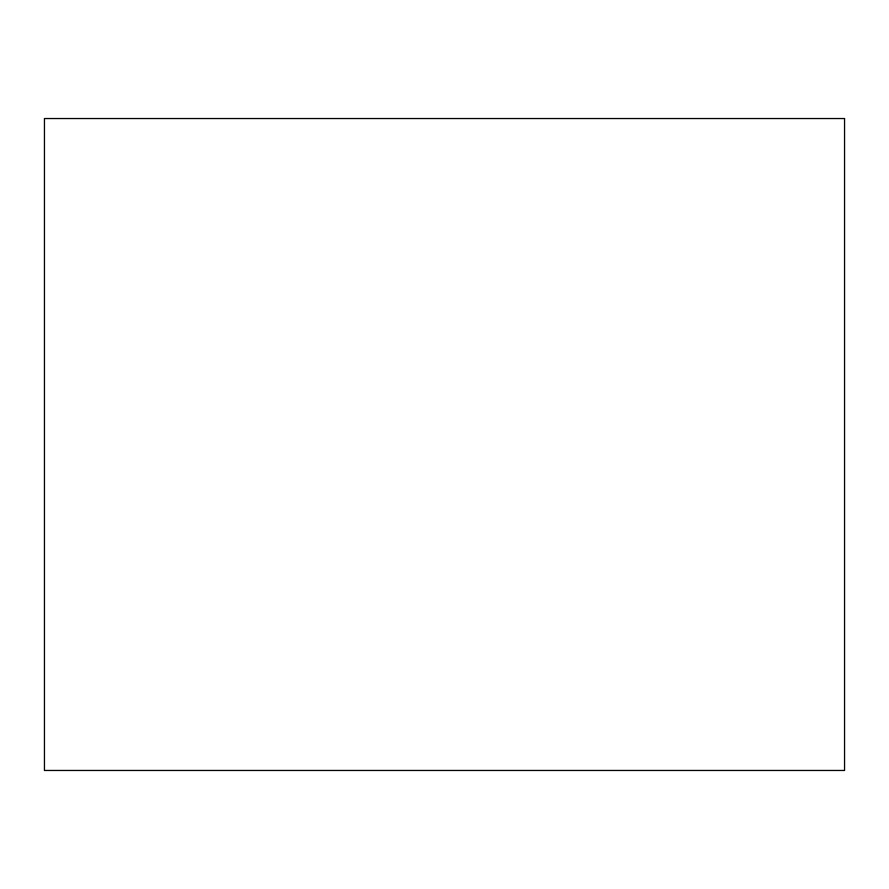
<?xml version="1.0" encoding="UTF-8"?>
<svg xmlns="http://www.w3.org/2000/svg" width="889" height="889" viewBox="0 0 889 889"><rect width="100%" height="100%" fill="white"/><g stroke="black" fill="none" stroke-linecap="round" stroke-linejoin="round"><path stroke-width="1.33" d="M844.55 118.537L44.45 118.537L44.45 770.463L844.55 770.463L844.55 118.537"/></g></svg>
